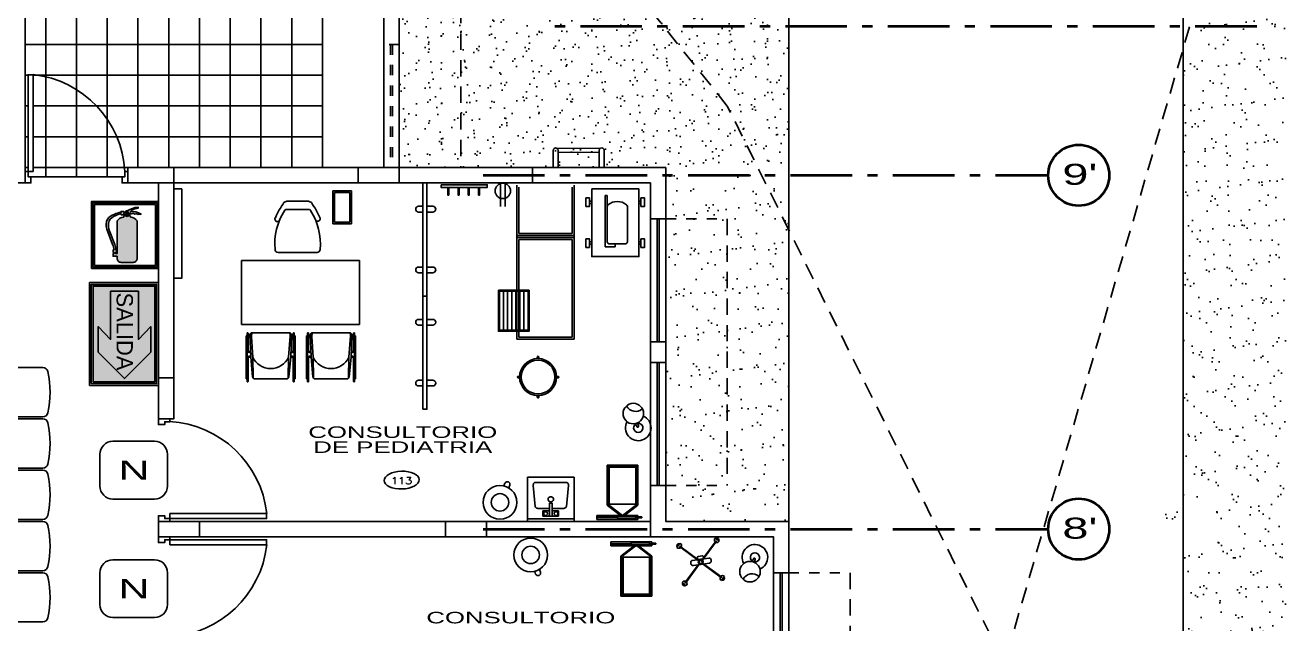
# Model space of a CAD drawing. Header units: millimetres. Extents: x 791 to 2661, y 209 to 602.
# Drawn here: x 1189.63 to 1201.93, y 493.68 to 499.52 of the extents above; entities that cross this region are included whole.
import ezdxf
from ezdxf.enums import TextEntityAlignment as Align

# ---------------------------------------------------------------- set-up
doc = ezdxf.new("R2010")
doc.units = ezdxf.units.MM
doc.header["$LTSCALE"] = 0.1
for name, pattern in [('ACAD_ISO10W100', [18, 12, -3, 0, -3]), ('DASHDOT', [1, 0.5, -0.25, 0, -0.25]), ('DASHED', [0.75, 0.5, -0.25]), ('DASHED2', [9.525, 6.35, -3.175]), ('HIDDEN', [9.525, 6.35, -3.175]), ('HIDDEN2', [4.7625, 3.175, -1.5875]), ('TRAZOS2', [0.375, 0.25, -0.125])]:
    doc.linetypes.add(name, pattern=pattern)
for name, color, linetype in [('01', 1, 'Continuous'), ('02', 8, 'Continuous'), ('06', 1, 'Continuous'), ('1TEXTO-05', 5, 'Continuous'), ('BRIGADAS', 8, 'TRAZOS2'), ('COLUMNAS', 1, 'Continuous'), ('Equipamiento', 1, 'Continuous'), ('LINEAS', 3, 'HIDDEN2'), ('MARCO_FONDO_NEGRO', 7, 'Continuous'), ('Muebles proyeccion', 1, 'DASHED'), ('N-AMB', 2, 'Continuous'), ('Pisos', 253, 'Continuous'), ('PLANTAS', 85, 'Continuous'), ('Proyecciones', 9, 'HIDDEN'), ('Puertas', 1, 'Continuous'), ('Sanitarios', 1, 'Continuous'), ('SEÑAL_FONDO_FIGURAS', 254, 'Continuous'), ('SEÑAL_FONDO_NEGRO', 7, 'Continuous'), ('SEÑAL_FONDO_VERDE', 86, 'Continuous'), ('SEÑALES', 1, 'Continuous'), ('señalizacion', 1, 'Continuous'), ('Ventana alta', 1, 'DASHED2')]:
    doc.layers.add(name, color=color, linetype=linetype)
doc.layers.add('1LINEA-02', color=1, linetype='Continuous', lineweight=15)
doc.layers.add('EJES', color=1, linetype='DASHDOT', lineweight=40)
doc.styles.add('0', font='romans.SHX', dxfattribs={"width": 1.5})
doc.styles.add('franklin gothic medium', font='framd.ttf')
doc.styles.add('ROMANS', font='', dxfattribs={"oblique": 1, "height": 0.075})
doc.styles.get('ROMANS').set_extended_font_data('Arial')

# ---------------------------------------------------------------- blocks, each defined once
blk = doc.blocks.new('A$C381B24D8')
at = {"layer": 'Puertas'}
blk.add_lwpolyline([(0.07, 0.1), (0.07, 0.95), (0.025, 0.95), (0.025, 0.1)], close=True, dxfattribs=at)
for points in [[(0, 0.1), (0.025, 0.1), (0.025, 0.055), (0.05, 0.055), (0.05, 0), (0, 0)], [(0.9, 0.1), (0.875, 0.1), (0.875, 0.055), (0.85, 0.055), (0.85, 0), (0.9, 0)]]:
    blk.add_lwpolyline(points, dxfattribs=at)
blk.add_arc((-0.029, 0.05), 0.906, 3.1739, 83.7111, dxfattribs=at)
blk = doc.blocks.new('A$C5FCB44E2')
at = {"layer": 'Sanitarios'}
for p, q in [((0, 0.457, -0.102), (0, 0.457)), ((0, 0.457, -0.102), (0, 0.457)), ((0, 0, -0.102), (0, 0.457, -0.102)), ((0, 0.457, -0.102), (0.127, 0.457, -0.102)), ((0, 0), (0, 0.457)), ((0, 0.457), (0.127, 0.457)), ((0.025, 0.457, 0.051), (0.025, 0, 0.051)), ((0.127, 0.457, -0.102), (0.127, 0.457)), ((0.127, 0.457, -0.102), (0.127, 0.457)), ((0.127, 0.457, -0.102), (0.432, 0.457, -0.102)), ((0.127, 0.457), (0.432, 0.457)), ((0.13, 0.368), (0.134, 0.373)), ((0.134, 0.373), (0.14, 0.377)), ((0.14, 0.377), (0.146, 0.38)), ((0.146, 0.38), (0.147, 0.38)), ((0.147, 0.38), (0.351, 0.4)), ((0.351, 0.4), (0.357, 0.401)), ((0.357, 0.401), (0.364, 0.399)), ((0.364, 0.399), (0.37, 0.397)), ((0.37, 0.397), (0.375, 0.392)), ((0.375, 0.392), (0.378, 0.387)), ((0.378, 0.387), (0.38, 0.38)), ((0.38, 0.38), (0.381, 0.375)), ((0.381, 0.375), (0.381, 0.082)), ((0.432, 0.457, -0.102), (0.432, 0.457)), ((0.432, 0.457, -0.102), (0.432, 0.457)), ((0.432, 0.457, -0.102), (0.432, 0, -0.102)), ((0.432, 0.457), (0.432, 0)), ((0.051, 0.152, 0.051), (0.051, 0.305, 0.051)), ((0.051, 0.305, 0.051), (0.102, 0.305, 0.051)), ((0.064, 0.241, 0.051), (0.051, 0.254, 0.051)), ((0.057, 0.279, 0.051), (0.058, 0.284, 0.051)), ((0.058, 0.274, 0.051), (0.057, 0.279, 0.051)), ((0.058, 0.284, 0.051), (0.06, 0.289, 0.051)), ((0.06, 0.27, 0.051), (0.058, 0.274, 0.051)), ((0.06, 0.289, 0.051), (0.063, 0.293, 0.051)), ((0.063, 0.266, 0.051), (0.06, 0.27, 0.051)), ((0.063, 0.293, 0.051), (0.067, 0.296, 0.051)), ((0.067, 0.263, 0.051), (0.063, 0.266, 0.051)), ((0.067, 0.296, 0.051), (0.071, 0.298, 0.051)), ((0.071, 0.261, 0.051), (0.067, 0.263, 0.051)), ((0.071, 0.298, 0.051), (0.076, 0.298, 0.051)), ((0.076, 0.26, 0.051), (0.071, 0.261, 0.051)), ((0.076, 0.298, 0.051), (0.081, 0.298, 0.051)), ((0.081, 0.261, 0.051), (0.076, 0.26, 0.051)), ((0.076, 0.26, 0.051), (0.076, 0.26, 0.051)), ((0.081, 0.298, 0.051), (0.086, 0.296, 0.051)), ((0.086, 0.263, 0.051), (0.081, 0.261, 0.051)), ((0.086, 0.296, 0.051), (0.09, 0.293, 0.051)), ((0.09, 0.266, 0.051), (0.086, 0.263, 0.051)), ((0.09, 0.293, 0.051), (0.093, 0.289, 0.051)), ((0.093, 0.27, 0.051), (0.09, 0.266, 0.051)), ((0.093, 0.289, 0.051), (0.095, 0.284, 0.051)), ((0.095, 0.274, 0.051), (0.093, 0.27, 0.051)), ((0.095, 0.284, 0.051), (0.095, 0.279, 0.051)), ((0.095, 0.279, 0.051), (0.095, 0.274, 0.051)), ((0.102, 0.305, 0.051), (0.102, 0.241, 0.051)), ((0.127, 0.355), (0.128, 0.362)), ((0.127, 0.241), (0.127, 0.355)), ((0.128, 0.362), (0.13, 0.368)), ((0.194, 0.241, 0.051), (0.198, 0.247, 0.051)), ((0.198, 0.247, 0.051), (0.203, 0.251, 0.051)), ((0.203, 0.251, 0.051), (0.209, 0.253, 0.051)), ((0.209, 0.253, 0.051), (0.216, 0.254, 0.051)), ((0.216, 0.254, 0.051), (0.222, 0.253, 0.051)), ((0.222, 0.253, 0.051), (0.229, 0.251, 0.051)), ((0.229, 0.251, 0.051), (0.234, 0.247, 0.051)), ((0.234, 0.247, 0.051), (0.238, 0.241, 0.051)), ((0.064, 0.216, 0.051), (0.051, 0.203, 0.051)), ((0.102, 0.152, 0.051), (0.051, 0.152, 0.051)), ((0.057, 0.178, 0.051), (0.058, 0.183, 0.051)), ((0.058, 0.173, 0.051), (0.057, 0.178, 0.051)), ((0.058, 0.183, 0.051), (0.06, 0.187, 0.051)), ((0.06, 0.168, 0.051), (0.058, 0.173, 0.051)), ((0.06, 0.187, 0.051), (0.063, 0.191, 0.051)), ((0.063, 0.164, 0.051), (0.06, 0.168, 0.051)), ((0.063, 0.191, 0.051), (0.067, 0.194, 0.051)), ((0.067, 0.161, 0.051), (0.063, 0.164, 0.051)), ((0.064, 0.241, 0.051), (0.178, 0.241, 0.051)), ((0.064, 0.216, 0.051), (0.178, 0.216, 0.051)), ((0.067, 0.194, 0.051), (0.071, 0.196, 0.051)), ((0.071, 0.159, 0.051), (0.067, 0.161, 0.051)), ((0.071, 0.196, 0.051), (0.076, 0.197, 0.051)), ((0.076, 0.159, 0.051), (0.071, 0.159, 0.051)), ((0.076, 0.197, 0.051), (0.081, 0.196, 0.051)), ((0.076, 0.159, 0.051), (0.076, 0.159, 0.051)), ((0.081, 0.159, 0.051), (0.076, 0.159, 0.051)), ((0.081, 0.196, 0.051), (0.086, 0.194, 0.051)), ((0.086, 0.161, 0.051), (0.081, 0.159, 0.051)), ((0.086, 0.194, 0.051), (0.09, 0.191, 0.051)), ((0.09, 0.164, 0.051), (0.086, 0.161, 0.051)), ((0.09, 0.191, 0.051), (0.093, 0.187, 0.051)), ((0.093, 0.168, 0.051), (0.09, 0.164, 0.051)), ((0.093, 0.187, 0.051), (0.095, 0.183, 0.051)), ((0.095, 0.173, 0.051), (0.093, 0.168, 0.051)), ((0.095, 0.183, 0.051), (0.095, 0.178, 0.051)), ((0.095, 0.178, 0.051), (0.095, 0.173, 0.051)), ((0.102, 0.216, 0.051), (0.102, 0.152, 0.051)), ((0.127, 0.102), (0.127, 0.216)), ((0.178, 0.241, 0.051), (0.178, 0.216, 0.051)), ((0.191, 0.235, 0.051), (0.194, 0.241, 0.051)), ((0.191, 0.229, 0.051), (0.191, 0.235, 0.051)), ((0.191, 0.222, 0.051), (0.191, 0.229, 0.051)), ((0.194, 0.216, 0.051), (0.191, 0.222, 0.051)), ((0.198, 0.211, 0.051), (0.194, 0.216, 0.051)), ((0.203, 0.207, 0.051), (0.198, 0.211, 0.051)), ((0.209, 0.204, 0.051), (0.203, 0.207, 0.051)), ((0.216, 0.203, 0.051), (0.209, 0.204, 0.051)), ((0.222, 0.204, 0.051), (0.216, 0.203, 0.051)), ((0.216, 0.203, 0.051), (0.216, 0.203, 0.051)), ((0.229, 0.207, 0.051), (0.222, 0.204, 0.051)), ((0.234, 0.211, 0.051), (0.229, 0.207, 0.051)), ((0.238, 0.216, 0.051), (0.234, 0.211, 0.051)), ((0.238, 0.241, 0.051), (0.24, 0.235, 0.051)), ((0.24, 0.222, 0.051), (0.238, 0.216, 0.051)), ((0.24, 0.235, 0.051), (0.241, 0.229, 0.051)), ((0.241, 0.229, 0.051), (0.24, 0.222, 0.051)), ((0, 0, -0.102), (0, 0)), ((0, 0, -0.102), (0, 0)), ((0.127, 0, -0.102), (0, 0, -0.102)), ((0.127, 0), (0, 0)), ((0.127, 0.1), (0.127, 0.102)), ((0.128, 0.094), (0.127, 0.1)), ((0.127, 0, -0.102), (0.127, 0)), ((0.127, 0, -0.102), (0.127, 0)), ((0.432, 0, -0.102), (0.127, 0, -0.102)), ((0.432, 0), (0.127, 0)), ((0.131, 0.088), (0.128, 0.094)), ((0.136, 0.083), (0.131, 0.088)), ((0.141, 0.079), (0.136, 0.083)), ((0.147, 0.077), (0.141, 0.079)), ((0.351, 0.057), (0.147, 0.077)), ((0.356, 0.056), (0.351, 0.057)), ((0.362, 0.057), (0.356, 0.056)), ((0.368, 0.06), (0.362, 0.057)), ((0.374, 0.064), (0.368, 0.06)), ((0.378, 0.069), (0.374, 0.064)), ((0.38, 0.075), (0.378, 0.069)), ((0.381, 0.082), (0.38, 0.075)), ((0.432, 0, -0.102), (0.432, 0)), ((0.432, 0, -0.102), (0.432, 0))]:
    blk.add_line(p, q, dxfattribs=at)
blk = doc.blocks.new('MA-32')
for p, q in [((-0.008, 0.18), (-0.008, 0.195)), ((0.007, 0.18), (0.007, 0.195)), ((-0.195, 0.007), (-0.18, 0.007)), ((0.18, 0.007), (0.195, 0.007)), ((-0.195, -0.008), (-0.18, -0.008)), ((0.18, -0.008), (0.195, -0.008)), ((-0.008, -0.195), (-0.008, -0.18)), ((0.007, -0.195), (0.007, -0.18))]:
    blk.add_line(p, q)
for radius in [0.18, 0.165]:
    blk.add_circle((0, 0), radius)
for centre, radius, start, end in [((0, 0.195), 0.0075, 358.8979, 181.1021), ((-0.195, 0), 0.0075, 88.8979, 271.1021), ((-0.186, 0.001), 0.01, 5, 90), ((0.195, 0), 0.0075, 268.8979, 91.1021), ((0, -0.195), 0.0075, 178.8979, 1.1021)]:
    blk.add_arc(centre, radius, start, end)
blk = doc.blocks.new('TOM-1')
for p, q in [((-0.013, 0.022), (-0.237, 0.022)), ((-0.013, -0.023), (-0.237, -0.023))]:
    blk.add_line(p, q)
blk.add_circle((-0.085, 0), 0.075)
blk = doc.blocks.new('MC-34')
for p, q in [((-0.025, 0.05), (-0.1, 0.05)), ((-0.025, -0.05), (-0.1, -0.05)), ((-0.025, -0.15), (-0.1, -0.15))]:
    blk.add_line(p, q)
for points in [[(-0.025, 0.15), (-0.1, 0.15), (-0.1, 0.14), (-0.025, 0.14)], [(-0.025, 0.05), (-0.1, 0.05), (-0.1, 0.04), (-0.025, 0.04)], [(-0.025, -0.05), (-0.1, -0.05), (-0.1, -0.06), (-0.025, -0.06)], [(-0.025, -0.15), (-0.1, -0.15), (-0.1, -0.16), (-0.025, -0.16)]]:
    blk.add_lwpolyline(points)
blk.add_lwpolyline([(0, -0.225), (0, 0.225), (-0.025, 0.225), (-0.025, -0.225)], close=True)
blk = doc.blocks.new('MA-12')
for points in [[(0.089, 0.48), (0.172, 0.48), (0.172, 0.516), (0.089, 0.516)], [(0.571, 0.48), (0.488, 0.48), (0.488, 0.516), (0.571, 0.516)], [(0, 0), (0.66, 0), (0.66, 0.46), (0, 0.46)], [(0.119, 0.46), (0.143, 0.46), (0.143, 0.48), (0.119, 0.48)], [(0.541, 0.46), (0.517, 0.46), (0.517, 0.48), (0.541, 0.48)], [(0.089, -0.02), (0.172, -0.02), (0.172, -0.056), (0.089, -0.056)], [(0.119, 0), (0.143, 0), (0.143, -0.02), (0.119, -0.02)], [(0.571, -0.02), (0.488, -0.02), (0.488, -0.056), (0.571, -0.056)], [(0.541, 0), (0.517, 0), (0.517, -0.02), (0.541, -0.02)]]:
    blk.add_lwpolyline(points, close=True)
blk = doc.blocks.new('MC-19')
at = {"layer": 'Equipamiento'}
for p, q in [((0.219, 0.633), (0.219, 0.633)), ((0.219, 0.633), (0.219, 0.633)), ((0.219, 0.633), (0.219, 0.633)), ((0.219, 0.633), (0.219, 0.633)), ((0.219, 0.633), (0.219, 0.633)), ((0.219, 0.633), (0.219, 0.633)), ((0.219, 0.631), (0.219, 0.633)), ((0.219, 0.631), (0.219, 0.253)), ((0.219, 0.627), (0.219, 0.253)), ((-0.281, 0.543), (-0.281, 0.548)), ((-0.281, 0.543), (-0.281, 0.548)), ((-0.281, 0.543), (-0.281, 0.338)), ((-0.281, 0.343), (-0.281, 0.543)), ((-0.2, 0.557), (-0.2, 0.329)), ((-0.2, 0.543), (-0.2, 0.557)), ((-0.2, 0.557), (-0.2, 0.543)), ((-0.2, 0.329), (-0.2, 0.342)), ((0.219, 0.255), (0.219, 0.253)), ((0.219, 0.253), (0.219, 0.253)), ((0.219, 0.253), (0.219, 0.253))]:
    blk.add_line(p, q, dxfattribs=at)
for centre, radius, start, end in [((0.223, -0.12), 0.852, 113.3968, 125.1108), ((0.133, 0.076), 0.589, 84.4739, 123.231), ((-0.109, 0.639), 0.0236, 303.1845, 106.8589), ((0.189, 0.633), 0.03, 360, 90), ((-0.227, 0.54), 0.0546, 137.9119, 172.2735), ((-0.18, 0.552), 0.0202, 119.4922, 164.7641), ((-0.201, 0.356), 0.0819, 192.9593, 215.4027), ((0.213, 0.98), 0.825, 234.3541, 246.1472), ((-0.181, 0.334), 0.0196, 194.7611, 241.3534), ((0.134, 0.815), 0.595, 236.6607, 275.3215), ((-0.107, 0.246), 0.0248, 238.2031, 80.9634), ((0.189, 0.253), 0.03, 270, 0)]:
    blk.add_arc(centre, radius, start, end, dxfattribs=at)
blk = doc.blocks.new('MC-17')
for p, q in [((-0.23, 0.508), (-0.23, 0.515)), ((-0.23, 0.508), (-0.23, 0.509)), ((-0.23, 0.49), (-0.23, 0.509)), ((-0.23, 0.347), (-0.23, 0.508)), ((-0.22, 0.508), (-0.22, 0.515)), ((-0.22, 0.508), (-0.22, 0.509)), ((-0.22, 0.347), (-0.22, 0.509)), ((-0.22, 0.509), (-0.22, 0.347)), ((-0.195, 0.29), (-0.203, 0.498)), ((-0.186, 0.49), (-0.186, 0.5)), ((-0.175, 0.52), (-0.183, 0.52)), ((-0.175, 0.52), (-0.157, 0.52)), ((-0.166, 0.52), (0.17, 0.52)), ((-0.157, 0.52), (-0.157, 0.519)), ((0.175, 0.52), (0.164, 0.52)), ((0.175, 0.52), (0.183, 0.52)), ((0.19, 0.487), (0.19, 0.5)), ((0.195, 0.28), (0.203, 0.498)), ((0.22, 0.508), (0.22, 0.515)), ((0.22, 0.347), (0.22, 0.508)), ((0.23, 0.508), (0.23, 0.515)), ((0.23, 0.347), (0.23, 0.508)), ((-0.24, 0.49), (-0.23, 0.49)), ((-0.24, 0.49), (-0.23, 0.49)), ((-0.24, 0.49), (-0.23, 0.49)), ((-0.24, 0.49), (-0.23, 0.49)), ((-0.24, 0.49), (-0.23, 0.49)), ((-0.24, 0.07), (-0.24, 0.49)), ((-0.24, 0.49), (-0.24, 0.07)), ((-0.23, 0.49), (-0.23, 0.46)), ((-0.186, 0.49), (-0.186, 0.48)), ((-0.186, 0.48), (-0.175, 0.28)), ((0.19, 0.487), (0.175, 0.28)), ((0.23, 0.49), (0.24, 0.49)), ((0.24, 0.07), (0.24, 0.49)), ((-0.23, 0.27), (-0.23, 0.347)), ((-0.23, 0.27), (-0.23, 0.052)), ((-0.22, 0.327), (-0.22, 0.327)), ((-0.22, 0.27), (-0.22, 0.052)), ((-0.22, 0.052), (-0.22, 0.27)), ((-0.197, 0.337), (-0.21, 0.337)), ((-0.197, 0.327), (-0.21, 0.327)), ((-0.195, 0.29), (-0.21, 0.29)), ((-0.21, 0.28), (-0.195, 0.28)), ((-0.21, 0.28), (-0.195, 0.28)), ((-0.195, 0.29), (-0.195, 0.28)), ((-0.176, 0.089), (-0.195, 0.28)), ((-0.175, 0.28), (-0.175, 0.28)), ((-0.17, 0.076), (-0.175, 0.28)), ((0.175, 0.28), (0.17, 0.076)), ((0.176, 0.089), (0.195, 0.28)), ((0.21, 0.29), (0.195, 0.29)), ((0.21, 0.28), (0.195, 0.28)), ((0.195, 0.28), (0.21, 0.28)), ((0.197, 0.337), (0.21, 0.337)), ((0.197, 0.327), (0.21, 0.327)), ((0.22, 0.27), (0.22, 0.253)), ((0.22, 0.07), (0.22, 0.27)), ((0.22, 0.253), (0.22, 0.07)), ((0.23, 0.267), (0.23, 0.364)), ((0.23, 0.29), (0.23, 0.327)), ((0.23, 0.29), (0.23, 0.267)), ((0.23, 0.28), (0.23, 0.29)), ((0.23, 0.28), (0.23, 0.259)), ((0.23, 0.053), (0.23, 0.27)), ((0.23, 0.259), (0.23, 0.045)), ((-0.24, 0.07), (-0.23, 0.07)), ((-0.24, 0.07), (-0.23, 0.07)), ((-0.24, 0.07), (-0.23, 0.07)), ((-0.24, 0.07), (-0.23, 0.07)), ((-0.24, 0.07), (-0.23, 0.07)), ((-0.23, 0.07), (-0.23, 0.1)), ((-0.23, 0.07), (-0.23, 0.052)), ((-0.23, 0.053), (-0.23, 0.045)), ((-0.23, 0.053), (-0.23, 0.052)), ((-0.22, 0.052), (-0.22, 0.055)), ((-0.22, 0.052), (-0.22, 0.049)), ((-0.22, 0.049), (-0.22, 0.045)), ((-0.176, 0.089), (-0.176, 0.089)), ((-0.156, 0.07), (0.156, 0.07)), ((0.22, 0.07), (0.22, 0.053)), ((0.22, 0.053), (0.22, 0.045)), ((0.23, 0.07), (0.24, 0.07)), ((0.23, 0.053), (0.23, 0.045))]:
    blk.add_line(p, q)
for centre in [(-0.225, 0.515), (0.225, 0.515), (-0.225, 0.045), (0.225, 0.045)]:
    blk.add_circle(centre, 0.005)
for centre, radius, start, end in [((-0.183, 0.5), 0.02, 90, 184.7637), ((-0.166, 0.5), 0.02, 90, 180), ((0.17, 0.5), 0.02, 0, 90), ((0.183, 0.5), 0.02, 355.2364, 90), ((-0.21, 0.347), 0.02, 180, 270), ((-0.21, 0.27), 0.02, 90, 180), ((-0.21, 0.347), 0.01, 180, 270), ((-0.21, 0.27), 0.01, 90, 180), ((-0.21, 0.27), 0.01, 90, 180), ((0, 0.364), 0.194, 205.6954, 334.3046), ((0.21, 0.347), 0.01, 270, 0), ((0.21, 0.347), 0.02, 270, 0), ((0.21, 0.27), 0.02, 0, 90), ((0.21, 0.27), 0.01, 0, 90), ((-0.156, 0.09), 0.02, 182.7263, 270), ((0.156, 0.09), 0.02, 270, 357.2737)]:
    blk.add_arc(centre, radius, start, end)
blk = doc.blocks.new('N-5')
at = {"layer": 'Equipamiento'}
blk.add_lwpolyline([(0.049, -0.018), (0.048, -0.019, 0.414214), (0.048, -0.032), (0.067, -0.054), (0.082, -0.041), (0.063, -0.019, 0.414214)], format="xyb", close=True, dxfattribs=at)
blk.add_circle((0.135, -0.127), 0.1, dxfattribs=at)
for centre, radius, start, end in [((0.044, -0.011), 0.125, 350.0665, 266.2743), ((0.044, -0.011), 0.045, 322.2959, 296.373), ((0.155, -0.248), 0.1, 47.2008, 151.3076)]:
    blk.add_arc(centre, radius, start, end, dxfattribs=at)
blk = doc.blocks.new('W-4')
for p, q in [((0.149, -0.015), (-0.251, -0.015)), ((-0.251, -0.015), (-0.251, -0.055)), ((-0.051, -0.035), (-0.251, -0.035)), ((0.149, -0.045), (-0.251, -0.045)), ((0.149, -0.045), (-0.251, -0.045)), ((0.149, -0.055), (-0.251, -0.055)), ((-0.021, -0.055), (-0.151, -0.155)), ((-0.015, -0.063), (-0.141, -0.16)), ((-0.051, -0.045), (-0.051, -0.025)), ((0.129, -0.025), (-0.051, -0.025)), ((0.129, -0.045), (-0.051, -0.045)), ((-0.001, -0.055), (-0.015, -0.063)), ((0.013, -0.063), (-0.001, -0.055)), ((0.139, -0.16), (0.013, -0.063)), ((0.149, -0.155), (0.019, -0.055)), ((0.129, -0.045), (0.129, -0.025)), ((0.129, -0.035), (0.149, -0.035)), ((0.149, -0.055), (0.149, -0.015)), ((0.189, -0.03), (0.149, -0.03)), ((0.189, -0.04), (0.149, -0.04)), ((0.189, -0.03), (0.189, -0.04)), ((-0.151, -0.155), (-0.151, -0.545)), ((-0.141, -0.16), (-0.141, -0.535)), ((0.129, -0.165), (-0.131, -0.165)), ((-0.131, -0.165), (-0.131, -0.525)), ((0.129, -0.525), (0.129, -0.165)), ((0.139, -0.535), (0.139, -0.16)), ((0.149, -0.545), (0.149, -0.155)), ((-0.151, -0.545), (0.149, -0.545)), ((-0.141, -0.535), (0.139, -0.535)), ((-0.131, -0.525), (0.129, -0.525))]:
    blk.add_line(p, q)
blk = doc.blocks.new('D-7')
blk.add_lwpolyline([(-0.222, 0.083), (-0.236, 0.104, 0.414214), (-0.271, 0.111), (-0.271, 0.111, 0.414214), (-0.278, 0.076), (-0.264, 0.055)], format="xyb", close=True)
for radius in [0.165, 0.085]:
    blk.add_circle((-0.151, -0.068), radius)
blk = doc.blocks.new('MA-47')
for p, q in [((-0.1, 0.01), (-0.1, 0.39)), ((-0.06, 0.01), (-0.06, 0.39)), ((-0.02, 0.01), (-0.02, 0.39)), ((0.02, 0.01), (0.02, 0.39)), ((0.06, 0.01), (0.06, 0.39)), ((0.1, 0.01), (0.1, 0.39))]:
    blk.add_line(p, q)
for points in [[(0.15, 0.4), (0.15, 0), (-0.15, 0), (-0.15, 0.4)], [(0.14, 0.39), (0.14, 0.01), (-0.14, 0.01), (-0.14, 0.39)]]:
    blk.add_lwpolyline(points, close=True)
blk = doc.blocks.new('EM-4')
for p, q in [((-0.141, 0.232), (-0.182, 0.203)), ((-0.154, 0.203), (-0.15, 0.206)), ((-0.015, 0.015), (-0.154, 0.203)), ((-0.011, 0.018), (-0.15, 0.206)), ((0.015, 0.015), (0.203, 0.154)), ((0.018, 0.011), (0.206, 0.15)), ((0.232, 0.141), (0.203, 0.182)), ((0.203, 0.154), (0.206, 0.15)), ((-0.023, 0.009), (-0.025, -0.001)), ((-0.001, 0.025), (-0.023, 0.009)), ((0.009, 0.023), (-0.001, 0.025)), ((0.019, 0.009), (0.009, 0.023)), ((0.019, 0.009), (0.025, 0.001)), ((0.023, -0.009), (0.025, 0.001)), ((-0.018, -0.011), (-0.206, -0.15)), ((-0.015, -0.015), (-0.203, -0.154)), ((-0.025, -0.001), (-0.009, -0.023)), ((0.001, -0.025), (-0.009, -0.023)), ((0.001, -0.025), (0.023, -0.009)), ((0.011, -0.018), (0.15, -0.206)), ((0.015, -0.015), (0.154, -0.203)), ((-0.232, -0.141), (-0.203, -0.182)), ((-0.203, -0.154), (-0.206, -0.15)), ((0.141, -0.232), (0.182, -0.203)), ((0.154, -0.203), (0.15, -0.206))]:
    blk.add_line(p, q)
for points in [[(-0.05, -0.027), (-0.04, -0.028, 0.414214), (-0.029, -0.02), (-0.023, 0.02, 0.414214), (-0.032, 0.031), (-0.042, 0.033, 0.414214), (-0.053, 0.024), (-0.059, -0.015, 0.414214)], [(-0.02, -0.102), (-0.011, -0.103, 0.414214), (0.012, -0.086), (0.035, 0.072, 0.414214), (0.018, 0.095), (0.008, 0.096, 0.414214), (-0.015, 0.079), (-0.037, -0.079, 0.414214)]]:
    blk.add_lwpolyline(points, format="xyb", close=True)
blk.add_circle((0, 0), 0.0155)
for centre, radius, start, end in [((-0.158, 0.213), 0.025, 204.8207, 300.6994), ((-0.158, 0.213), 0.02, 50.9829, 201.8628), ((-0.158, 0.213), 0.025, 312.1777, 48.0251), ((0.213, 0.158), 0.025, 114.8207, 210.6994), ((0.213, 0.158), 0.025, 222.1777, 318.0251), ((0.213, 0.158), 0.02, 320.9829, 111.8628), ((-0.213, -0.158), 0.02, 140.9829, 291.8628), ((-0.213, -0.158), 0.025, 42.1777, 138.0251), ((-0.213, -0.158), 0.025, 294.8207, 30.6994), ((0.158, -0.213), 0.025, 132.1777, 228.0251), ((0.158, -0.213), 0.025, 24.8207, 120.6994), ((0.158, -0.213), 0.02, 230.9829, 21.8628)]:
    blk.add_arc(centre, radius, start, end)
blk = doc.blocks.new('A$C3F322D38')
at = {"layer": 'Equipamiento'}
for p, q in [((-0.24, -0.101), (-0.24, -0.071)), ((0.24, -0.101), (0.24, -0.071)), ((-0.24, -0.522), (-0.24, -0.204)), ((0.24, -0.522), (0.24, -0.204))]:
    blk.add_line(p, q, dxfattribs=at)
for centre, radius, start, end in [((0, -0.612), 0.582, 65.6602, 114.3398), ((-0.206, -0.073), 0.0338, 113.59, 175.2776), ((-0.205, -0.101), 0.035, 180, 286.8506), ((0, -0.678), 0.663, 69.0719, 110.9281), ((0, -0.677), 0.667, 69.6205, 110.3795), ((0, -0.592), 0.592, 68.1865, 111.8135), ((0, -0.709), 0.596, 70.4264, 109.5736), ((0, -0.761), 0.656, 72.7234, 107.2766), ((0.205, -0.101), 0.035, 253.1494, 0), ((0.206, -0.073), 0.0338, 4.7224, 66.41), ((-0.18, -0.204), 0.06, 109.1043, 180), ((0.18, -0.204), 0.06, 0, 70.8957), ((-0.19, -0.522), 0.05, 180, 257.776), ((0, 0.332), 0.925, 257.4737, 282.5263), ((0.19, -0.522), 0.05, 282.224, 0)]:
    blk.add_arc(centre, radius, start, end, dxfattribs=at)
blk = doc.blocks.new('A$C4F586106')
at = {"layer": 'SEÑAL_FONDO_FIGURAS'}
h = blk.add_hatch(color=256, dxfattribs=at)
h.paths.add_polyline_path([(1.092, 0.238), (0.029, 0.238), (0.029, 1.85), (1.092, 1.85)])
h.paths.add_polyline_path([(1.063, 1.821), (0.058, 1.821), (0.058, 0.267), (1.063, 0.267)], flags=16)
h.paths.add_polyline_path([(0.807, 1.55), (0.807, 0.438), (0.287, 0.438), (0.287, 1.55)], flags=8)
blk.add_hatch(color=256, dxfattribs=at).paths.add_polyline_path([(0.553, 1.768), (0.126, 1.339), (0.126, 0.925), (0.327, 1.132), (0.327, 0.349), (0.553, 0.349), (0.778, 0.349), (0.778, 1.132), (0.979, 0.925), (0.979, 1.339)])
at = {"layer": 'SEÑAL_FONDO_VERDE'}
h = blk.add_hatch(color=256, dxfattribs=at)
h.paths.add_polyline_path([(0.058, 0.267), (0.058, 1.821), (1.063, 1.821), (1.063, 0.267)])
h.paths.add_polyline_path([(0.327, 0.349), (0.553, 0.349), (0.778, 0.349), (0.778, 1.132), (0.979, 0.925), (0.979, 1.339), (0.553, 1.768), (0.126, 1.339), (0.126, 0.925), (0.327, 1.132)], flags=16)
at = {"layer": 'MARCO_FONDO_NEGRO'}
blk.add_lwpolyline([(1.121, 1.879), (1.121, 0.209), (0, 0.209), (0, 1.879)], close=True, dxfattribs=at)
at = {"layer": 'SEÑAL_FONDO_FIGURAS'}
blk.add_lwpolyline([(1.092, 1.85), (0.029, 1.85), (0.029, 0.238), (1.092, 0.238)], close=True, dxfattribs=at)
at = {"layer": 'SEÑAL_FONDO_NEGRO'}
blk.add_lwpolyline([(1.063, 1.821), (1.063, 0.267), (0.058, 0.267), (0.058, 1.821)], close=True, dxfattribs=at)
at = {"layer": 'SEÑAL_FONDO_VERDE'}
for points in [[(1.063, 1.821), (1.063, 0.267), (0.058, 0.267), (0.058, 1.821)], [(0.553, 0.349), (0.778, 0.349), (0.778, 1.132), (0.979, 0.925), (0.979, 1.339), (0.553, 1.768), (0.126, 1.339), (0.126, 0.925), (0.327, 1.132), (0.327, 0.349)], [(0.553, 0.349), (0.778, 0.349), (0.778, 1.132), (0.979, 0.925), (0.979, 1.339), (0.553, 1.768), (0.126, 1.339), (0.126, 0.925), (0.327, 1.132), (0.327, 0.349)]]:
    blk.add_lwpolyline(points, close=True, dxfattribs=at)
at = {"layer": 'SEÑAL_FONDO_VERDE', "style": 'franklin gothic medium'}
blk.add_text('SALIDA', height=0.2658, rotation=90, dxfattribs=at).set_placement((0.681, 0.372))
blk = doc.blocks.new('A$C039A1BB8')
at = {"layer": 'SEÑAL_FONDO_FIGURAS'}
h = blk.add_hatch(color=7, dxfattribs=at)
h.paths.add_polyline_path([(2.253, -0.048), (-0.062, -0.048), (-0.062, -2.353), (2.253, -2.353)])
h.paths.add_polyline_path([(2.193, -2.293), (-0.002, -2.293), (-0.002, -0.107), (2.193, -0.107)], flags=16)
h.paths.add_polyline_path([(1.533, -2.042, -0.414214), (1.391, -2.185), (0.956, -2.185, -0.414214), (0.813, -2.042), (0.813, -1.968), (0.669, -1.968), (0.669, -1.869), (0.704, -1.869), (0.704, -1.83), (0.672, -1.83), (0.672, -1.733), (0.707, -1.733, 0.083884), (0.652, -1.544), (0.441, -0.988, -0.214308), (0.466, -0.635, -0.167733), (0.703, -0.459, -0.097156), (0.957, -0.386), (0.957, -0.353), (1.054, -0.353), (1.054, -0.386), (1.087, -0.386, -0.303754), (1.174, -0.327, -0.115313), (1.572, -0.203), (1.574, -0.233, 0.177163), (1.283, -0.362, -0.189272), (1.675, -0.451), (1.641, -0.461, 0.309273), (1.607, -0.45), (1.559, -0.464, 0.291679), (1.496, -0.436), (1.45, -0.449, 0.202341), (1.367, -0.432), (1.321, -0.444, 0.390383), (1.269, -0.422, -0.914616), (1.081, -0.439), (1.054, -0.439), (1.054, -0.472), (0.957, -0.472), (0.957, -0.444, 0.074097), (0.745, -0.507, 0.17086), (0.525, -0.694, 0.207162), (0.55, -1.081), (0.73, -1.54, -0.083589), (0.764, -1.733), (0.789, -1.733), (0.789, -1.83), (0.762, -1.83), (0.762, -1.869), (0.813, -1.869), (0.813, -0.694, -0.204768), (1.046, -0.556, 0.117351), (1.081, -0.474, 0.582578), (1.267, -0.477, 0.113638), (1.301, -0.556, -0.204768), (1.533, -0.694)], flags=0)
h.paths.add_polyline_path([(1.192, -0.482), (1.174, -0.393), (1.156, -0.482, -6.735071)], flags=0)
at = {"layer": 'MARCO_FONDO_NEGRO'}
blk.add_lwpolyline([(-0.11, -2.4), (2.3, -2.4), (2.3, 0), (-0.11, 0)], close=True, dxfattribs=at)
at = {"layer": 'SEÑAL_FONDO_FIGURAS'}
for points in [[(-0.062, -2.353), (2.253, -2.353), (2.253, -0.048), (-0.062, -0.048)], [(-0.002, -2.293), (-0.002, -0.107), (2.193, -0.107), (2.193, -2.293)]]:
    blk.add_lwpolyline(points, close=True, dxfattribs=at)
for points in [[(1.081, -0.474, -0.117351), (1.046, -0.556, 0.204768), (0.813, -0.694), (0.813, -1.869), (0.762, -1.869), (0.762, -1.83), (0.789, -1.83), (0.789, -1.733), (0.764, -1.733, 0.083589), (0.73, -1.54), (0.55, -1.081, -0.207162), (0.525, -0.694, -0.17086), (0.745, -0.507, -0.074097), (0.957, -0.444), (0.957, -0.472), (1.054, -0.472), (1.054, -0.439), (1.081, -0.439, 0.914616), (1.269, -0.422, -0.390383), (1.321, -0.444), (1.367, -0.432, -0.202341), (1.45, -0.449), (1.496, -0.436, -0.291679), (1.559, -0.464), (1.607, -0.45, -0.309273), (1.641, -0.461), (1.675, -0.451, 0.189272), (1.283, -0.362, -0.177163), (1.574, -0.233), (1.572, -0.203, 0.115313), (1.174, -0.327, 0.303754), (1.087, -0.386), (1.054, -0.386), (1.054, -0.353), (0.957, -0.353), (0.957, -0.386, 0.097156), (0.703, -0.459, 0.167733), (0.466, -0.635, 0.214308), (0.441, -0.988), (0.652, -1.544, -0.083884), (0.707, -1.733), (0.672, -1.733), (0.672, -1.83), (0.704, -1.83), (0.704, -1.869), (0.669, -1.869), (0.669, -1.968), (0.813, -1.968), (0.813, -2.042, 0.414214), (0.956, -2.185), (1.391, -2.185, 0.414214), (1.533, -2.042), (1.533, -0.694, 0.204768), (1.301, -0.556, -0.113638), (1.267, -0.477, -0.582578)], [(1.174, -0.393), (1.192, -0.482, 6.735071), (1.156, -0.482)]]:
    blk.add_lwpolyline(points, format="xyb", close=True, dxfattribs=at)
blk = doc.blocks.new('A$C4DE02C67')
at = {"layer": 'SEÑALES', "color": 2}
blk.add_lwpolyline([(0.0844, 0), (0.3556, 0, 0.414214), (0.4399, 0.0844), (0.4399, 0.2906, 0.414214), (0.3556, 0.375), (0.0844, 0.375, 0.414214), (0, 0.2906), (0, 0.0844, 0.414214)], format="xyb", close=True, dxfattribs=at)
at = {"layer": 'SEÑALES', "color": 2, "style": 'ROMANS', "width": 1.6}
blk.add_attdef('N', text='', height=0.125, dxfattribs=at).set_placement((0.2219, 0.1875), align=Align.MIDDLE_CENTER)
blk = doc.blocks.new('A$C19FD3893')
at = {"layer": 'SEÑALES', "color": 2}
blk.add_blockref('A$C4DE02C67', (-0.22, -0.375), dxfattribs=at).add_auto_attribs({'N': 'N'})

msp = doc.modelspace()

# ---------------------------------------------------------------- hatches: boundary and pattern name
at = {"layer": 'Pisos', "ltscale": 0.15}
h = msp.add_hatch(dxfattribs=at)
h.set_pattern_fill('_USER', color=256, scale=0.3, style=0, double=1, pattern_type=0)
h.set_pattern_definition([(360, (1192.53137, 498.12913), (7e-17, 0.3), []), (90, (1192.53137, 498.12913), (-0.3, 9e-17), [])])
h.paths.add_polyline_path([(1192.5314, 502.9125), (1191.1314, 502.8984), (1191.1314, 502.5984), (1191.1314, 502.5984), (1191.1314, 502.5681), (1191.1162, 502.5681), (1191.1162, 502.5736), (1191.1071, 502.5736, 0.0117111), (1191.0814, 502.5732), (1191.0814, 502.0272), (1191.103, 502.0272), (1191.103, 502.0135), (1191.1162, 502.0135), (1191.1162, 502.0287), (1191.1314, 502.0287), (1191.1314, 501.9984), (1191.1314, 501.9984), (1191.1314, 501.6484), (1191.1314, 501.6181), (1191.1162, 501.6181), (1191.1162, 501.6236), (1191.1071, 501.6236, 0.0117111), (1191.0814, 501.6232), (1191.0814, 501.0772), (1191.103, 501.0772), (1191.103, 501.0635), (1191.1162, 501.0635), (1191.1162, 501.0787), (1191.1314, 501.0787), (1191.1314, 501.0484), (1191.1314, 500.6984), (1191.1314, 500.6681), (1191.1162, 500.6681), (1191.1162, 500.6736), (1191.1071, 500.6736, 0.0117111), (1191.0814, 500.6732), (1191.0814, 500.1272), (1191.103, 500.1272), (1191.103, 500.1135), (1191.1162, 500.1135), (1191.1162, 500.1287), (1191.1314, 500.1287), (1191.1314, 500.0984), (1191.1314, 500.0484), (1189.6314, 500.0484), (1189.6314, 499.6108), (1192.5314, 499.6108)])
h.paths.add_polyline_path([(1192.5314, 499.6108), (1190.74, 499.6108), (1189.6314, 499.6108), (1189.6314, 498.1291), (1189.6591, 498.1291), (1189.6591, 499.0347), (1189.7091, 499.0347, -0.3556731), (1190.6007, 498.1291), (1190.6314, 498.1291), (1192.5314, 498.1291)])
h.paths.add_polyline_path([(1189.7091, 499.0347), (1189.7091, 498.1291), (1190.6007, 498.1291, 0.3556731)], flags=17)
h.paths.add_polyline_path([(1190.6007, 498.1291), (1189.7091, 498.1291), (1189.7091, 498.0902), (1189.6591, 498.0902), (1189.6591, 498.0402), (1189.6869, 498.0402), (1190.5758, 498.0402), (1190.6036, 498.0402), (1190.6036, 498.0902, 0.0096902)])
at = {"layer": 'PLANTAS'}
h = msp.add_hatch(dxfattribs=at)
h.set_pattern_fill('AR-SAND', color=256, scale=0.005, angle=90, style=0)
h.set_pattern_definition([(127.5, (1186.90496, 470.01126), (-0.2447066, -0.0080002), [0, -0.19304, 0, -0.2159, 0, -0.206375]), (97.5, (1186.90496, 470.01126), (-0.3584126, 0.2247616), [0, -0.10414, 0, -0.17399, 0, -0.066675]), (57.5, (1186.90496, 469.85505), (-0.0007186, 0.3954962), [0, -0.0635, 0, -0.2286, 0, -0.29845]), (47.5, (1186.90496, 469.85505), (-0.1114647, 0.3817782), [0, -0.03175, 0, -0.14986, 0, -0.17145])])
h.paths.add_polyline_path([(1195.1674, 500.7791), (1194.7314, 500.7791), (1194.7314, 501.1972), (1193.2814, 502.5874), (1193.2814, 498.1291), (1196.2608, 499.7308)])
h.paths.add_polyline_path([(1194.7314, 502.7791), (1193.2814, 502.7791), (1193.2814, 502.5874), (1194.7314, 501.1972)])
h.paths.add_polyline_path([(1197.0814, 498.9441), (1197.0814, 500.2308), (1196.2144, 499.7753)])
h.paths.add_polyline_path([(1197.0814, 500.1719), (1197.0814, 500.7791), (1195.1674, 500.7791), (1196.2608, 499.7308)])
h.paths.add_polyline_path([(1197.0814, 498.1291), (1197.0814, 498.9441), (1196.2608, 499.7308), (1193.2814, 498.1291)])
h = msp.add_hatch(dxfattribs=at)
h.set_pattern_fill('AR-SAND', color=256, scale=0.006, style=0)
h.set_pattern_definition([(37.5, (1405.35437, 527.95679), (-0.0096002, 0.29364794), [0, -0.231648, 0, -0.25908, 0, -0.24765]), (7.5, (1405.35437, 527.9568), (0.269714, 0.43009506), [0, -0.124968, 0, -0.208788, 0, -0.08001]), (327.5, (1405.16691, 527.95679), (0.47459542, 0.0008623), [0, -0.0762, 0, -0.27432, 0, -0.35814]), (317.5, (1405.1669, 527.9568), (0.4581339, 0.1337576), [0, -0.0381, 0, -0.179832, 0, -0.20574])])
h.paths.add_polyline_path([(1201.2397, 494.8221), (1201.2397, 494.5034), (1200.7522, 494.5034), (1200.7522, 494.8221)], flags=16)
h.paths.add_polyline_path([(1200.8877, 494.7797), (1201.09, 494.7797), (1201.09, 494.5519), (1200.8877, 494.5519)], flags=8)
h.paths.add_polyline_path([(1200.4314, 500.7791), (1200.9314, 500.7791), (1200.9314, 491.7785), (1201.9314, 491.7785), (1201.9314, 500.7791), (1200.4314, 500.7791)])
h.paths.add_polyline_path([(1200.9314, 489.7791), (1201.9314, 489.7791), (1201.9314, 491.7785), (1200.9314, 491.7785)])
h = msp.add_hatch(dxfattribs=at)
h.set_pattern_fill('AR-SAND', color=256, scale=0.006, style=0)
h.set_pattern_definition([(37.5, (1195.88137, 487.77913), (-0.0096, 0.293648), [0, -0.231648, 0, -0.25908, 0, -0.24765]), (7.5, (1195.88137, 487.77913), (0.269714, 0.430095), [0, -0.124968, 0, -0.208788, 0, -0.08001]), (327.5, (1195.69391, 487.77913), (0.4745954, 0.000862), [0, -0.0762, 0, -0.27432, 0, -0.35814]), (317.5, (1195.6939, 487.77913), (0.458134, 0.133758), [0, -0.0381, 0, -0.179832, 0, -0.20574])])
h.paths.add_polyline_path([(1197.0814, 494.6791), (1197.0814, 496.2758), (1195.8814, 494.6791)])
h.paths.add_polyline_path([(1197.0814, 496.2758), (1197.0814, 498.0541), (1195.8814, 498.0541), (1195.8814, 494.6791)])

# ---------------------------------------------------------------- linework, layer by layer
at = {"layer": '01'}
for p, q in [((1197.0814, 500.7791), (1197.0814, 487.7791)), ((1195.7964, 496.4291), (1195.7964, 497.6291)), ((1195.8164, 496.4291), (1195.8164, 497.6291)), ((1195.7964, 496.2291), (1195.7964, 495.0291)), ((1195.8164, 496.2291), (1195.8164, 495.0291)), ((1196.9964, 492.9791), (1196.9964, 494.1791)), ((1197.0164, 492.9791), (1197.0164, 494.1791))]:
    msp.add_line(p, q, dxfattribs=at)
at = {"layer": '02'}
for p, q in [((1192.5314, 502.9125), (1192.5314, 498.1291)), ((1197.0814, 500.7791), (1197.0814, 494.6791)), ((1200.9314, 500.7791), (1200.9302, 488.6784)), ((1194.7814, 498.1291), (1194.7816, 498.2949)), ((1194.8312, 498.1291), (1194.8314, 498.2945)), ((1195.2316, 498.1291), (1195.2313, 498.2949)), ((1195.2814, 498.1291), (1195.2811, 498.2954)), ((1195.7314, 497.6291), (1195.7314, 496.4291)), ((1195.8814, 496.4291), (1195.8814, 497.6291)), ((1195.7314, 495.0291), (1195.7314, 496.2291)), ((1195.8814, 496.2291), (1195.8814, 495.0291)), ((1196.9314, 494.1791), (1196.9314, 492.9791)), ((1197.0814, 492.9791), (1197.0814, 494.1791))]:
    msp.add_line(p, q, dxfattribs=at)
for centre, start, end in [((1194.8065, 498.2949), 359.08319, 180.91665), ((1195.2562, 498.2954), 359.20585, 181.03931)]:
    msp.add_arc(centre, 0.0249, start, end, dxfattribs=at)
at = {"layer": '06'}
for p, q in [((1193.2814, 503.17), (1193.2814, 498.1291)), ((1189.6314, 502.8833), (1189.6314, 497.9791)), ((1193.1314, 502.9185), (1193.1314, 498.1291)), ((1190.6314, 498.1291), (1190.6314, 497.9791)), ((1193.1314, 498.1291), (1190.6314, 498.1291)), ((1193.1314, 498.1291), (1192.4314, 498.1291)), ((1195.8814, 498.1291), (1193.2814, 498.1291)), ((1195.8814, 498.1291), (1195.8814, 497.6291)), ((1189.6314, 497.9791), (1188.9814, 497.9791)), ((1190.9314, 497.9791), (1190.6314, 497.9791)), ((1190.9314, 495.6791), (1190.9314, 497.9791)), ((1195.7314, 497.9791), (1191.0814, 497.9791)), ((1191.0814, 496.0291), (1191.0814, 497.9791)), ((1191.0814, 497.9791), (1191.0814, 495.6791)), ((1195.7314, 497.9791), (1195.7314, 497.6291)), ((1195.8814, 497.6291), (1195.7314, 497.6291)), ((1195.7314, 496.4291), (1195.7314, 496.2291)), ((1195.7314, 496.4291), (1195.7314, 496.2291)), ((1195.7314, 496.4291), (1195.7314, 496.2291)), ((1195.7314, 496.2291), (1195.7314, 496.4291)), ((1195.8814, 496.4291), (1195.7314, 496.4291)), ((1195.8814, 496.4291), (1195.8814, 496.2291)), ((1195.8814, 496.4291), (1195.8814, 496.2291)), ((1195.8814, 496.4291), (1195.8814, 496.2291)), ((1195.8814, 496.2291), (1195.8814, 496.4291)), ((1195.8814, 496.2291), (1195.7314, 496.2291)), ((1190.9314, 495.6791), (1191.0814, 495.6791)), ((1195.7314, 495.0291), (1195.7314, 494.6791)), ((1195.8814, 495.0291), (1195.7314, 495.0291)), ((1195.8814, 495.0291), (1195.8814, 494.6791)), ((1195.7314, 494.6791), (1190.9314, 494.6791)), ((1190.9314, 494.5291), (1190.9314, 494.6791)), ((1195.8814, 494.6791), (1197.0814, 494.6791)), ((1197.0814, 494.6791), (1197.0814, 494.1791)), ((1196.9314, 494.5291), (1190.9314, 494.5291)), ((1196.9314, 494.5291), (1196.9314, 494.1791)), ((1197.0814, 494.1791), (1196.9314, 494.1791))]:
    msp.add_line(p, q, dxfattribs=at)
at = {"layer": '1LINEA-02'}
for p, q in [((1195.2391, 498.3134), (1194.8231, 498.3134)), ((1195.2314, 498.2756), (1194.8314, 498.2756))]:
    msp.add_line(p, q, dxfattribs=at)
at = {"layer": 'COLUMNAS', "ltscale": 0.15}
for points in [[(1190.6314, 498.1291), (1190.6314, 497.9791), (1191.0814, 497.9791), (1191.0814, 498.1291)], [(1192.8814, 498.1291), (1192.8814, 497.9791), (1193.2814, 497.9791), (1193.2814, 498.1291)], [(1195.8814, 496.4291), (1195.7314, 496.4291), (1195.7314, 496.2291), (1195.8814, 496.2291)], [(1191.0814, 496.0791), (1190.9314, 496.0791), (1190.9314, 495.6791), (1191.0814, 495.6791)], [(1195.7314, 495.0291), (1195.7314, 494.5291), (1196.9314, 494.5291), (1196.9314, 494.1791), (1197.0814, 494.1791), (1197.0814, 494.6791), (1195.8814, 494.6791), (1195.8814, 495.0291)], [(1190.9314, 494.6791), (1190.9314, 494.5291), (1191.3314, 494.5291), (1191.3314, 494.6791)], [(1193.7314, 494.6791), (1193.7314, 494.5291), (1194.1314, 494.5291), (1194.1314, 494.6791)]]:
    msp.add_lwpolyline(points, close=True, dxfattribs=at)
msp.add_lwpolyline([(1195.8814, 498.1291), (1194.5814, 498.1291), (1194.5814, 497.9791), (1195.7314, 497.9791), (1195.7314, 497.6291), (1195.8814, 497.6291), (1195.8814, 498.1291)], dxfattribs=at)
at = {"layer": 'EJES', "linetype": 'ACAD_ISO10W100', "ltscale": 0.5}
for p, q in [((1201.6487, 499.5041), (1194.7876, 499.5041)), ((1194.0987, 498.0541), (1199.6136, 498.0541)), ((1194.0987, 494.6041), (1199.6136, 494.6041))]:
    msp.add_line(p, q, dxfattribs=at)
at = {"layer": 'EJES', "color": 2, "linetype": 'Continuous'}
for centre in [(1199.9112, 498.0541), (1199.9112, 494.6041)]:
    msp.add_circle(centre, 0.2976, dxfattribs=at)
at = {"layer": 'Equipamiento', "lineweight": -2}
for p, q in [((1194.4287, 497.9563), (1194.4287, 496.4563)), ((1194.4487, 497.9363), (1194.4487, 497.4863)), ((1194.9687, 497.4863), (1194.9687, 497.9363)), ((1194.9887, 496.4563), (1194.9887, 497.9563)), ((1192.6343, 497.5815), (1192.6343, 497.9015)), ((1192.8143, 497.9015), (1192.6343, 497.9015)), ((1192.6493, 497.8865), (1192.6493, 497.5965)), ((1192.6493, 497.8865), (1192.7993, 497.8865)), ((1192.7993, 497.8865), (1192.7993, 497.5965)), ((1192.8143, 497.9015), (1192.8143, 497.5815)), ((1195.2904, 497.8576), (1195.3101, 497.8576)), ((1195.2904, 497.3576), (1195.2904, 497.8576)), ((1195.3101, 497.7504), (1195.3101, 497.8576)), ((1193.5116, 497.7515), (1193.4694, 497.7515)), ((1193.4694, 497.6958), (1193.5116, 497.6958)), ((1193.6085, 497.7515), (1193.5506, 497.7515)), ((1193.5506, 497.6958), (1193.6085, 497.6958)), ((1195.3101, 497.4049), (1195.3101, 497.7504)), ((1195.507, 497.4049), (1195.507, 497.7504)), ((1192.8143, 497.5815), (1192.6343, 497.5815)), ((1192.6493, 497.5965), (1192.7993, 497.5965)), ((1194.9887, 497.4663), (1194.4287, 497.4663)), ((1194.4287, 497.4663), (1194.4287, 497.4463)), ((1194.4287, 497.4463), (1194.9887, 497.4463)), ((1194.4487, 497.4863), (1194.9687, 497.4863)), ((1194.4487, 496.4763), (1194.4487, 497.4263)), ((1194.4487, 497.4263), (1194.9687, 497.4263)), ((1194.9687, 497.4263), (1194.9687, 496.4763)), ((1194.9887, 497.4463), (1194.9887, 497.4663)), ((1195.2904, 497.3576), (1195.3889, 497.3576)), ((1195.3298, 497.3852), (1195.4873, 497.3852)), ((1195.3889, 497.3576), (1195.3889, 497.3852)), ((1191.7425, 496.5995), (1191.7425, 497.2245)), ((1192.8925, 497.2245), (1191.7425, 497.2245)), ((1192.8925, 497.2245), (1192.8925, 496.5995)), ((1193.4694, 497.1593), (1193.5116, 497.1593)), ((1193.5116, 497.1036), (1193.4694, 497.1036)), ((1193.5506, 497.1593), (1193.6085, 497.1593)), ((1193.6085, 497.1036), (1193.5506, 497.1036)), ((1191.7425, 496.5995), (1192.8925, 496.5995)), ((1193.5116, 496.6484), (1193.4694, 496.6484)), ((1193.4694, 496.5927), (1193.5116, 496.5927)), ((1193.6085, 496.6484), (1193.5506, 496.6484)), ((1193.5506, 496.5927), (1193.6085, 496.5927)), ((1194.4287, 496.4563), (1194.9887, 496.4563)), ((1194.9687, 496.4763), (1194.4487, 496.4763)), ((1193.4694, 496.0562), (1193.5116, 496.0562)), ((1193.5116, 496.0005), (1193.4694, 496.0005)), ((1193.5506, 496.0562), (1193.6085, 496.0562)), ((1193.6085, 496.0005), (1193.5506, 496.0005))]:
    msp.add_line(p, q, dxfattribs=at)
for points in [[(1191.1589, 497.9209), (1191.1589, 497.0505), (1191.0814, 497.0505), (1191.0814, 497.9209)], [(1193.5116, 496.876), (1193.5116, 497.9791), (1193.5506, 497.9791), (1193.5506, 496.876)], [(1193.5116, 495.7729), (1193.5116, 496.876), (1193.5506, 496.876), (1193.5506, 495.7729)]]:
    msp.add_lwpolyline(points, close=True, dxfattribs=at)
for centre, radius, start, end in [((1195.4086, 497.6559), 0.1427, 50.20818, 129.79182), ((1193.4694, 497.7237), 0.0279, 90, 270), ((1193.6085, 497.7237), 0.0279, 270, 90), ((1195.3298, 497.7504), 0.0197, 129.79182, 180), ((1195.4873, 497.7504), 0.0197, 0, 50.20818), ((1195.3298, 497.4049), 0.0197, 180, 270), ((1195.4873, 497.4049), 0.0197, 270, 0), ((1193.4694, 497.1315), 0.0279, 90, 270), ((1193.6085, 497.1315), 0.0279, 270, 90), ((1193.4694, 496.6205), 0.0279, 90, 270), ((1193.6085, 496.6205), 0.0279, 270, 90), ((1193.4694, 496.0283), 0.0279, 90, 270), ((1193.6085, 496.0283), 0.0279, 270, 90)]:
    msp.add_arc(centre, radius, start, end, dxfattribs=at)
at = {"layer": 'N-AMB', "ltscale": 0.5, "extrusion": (0, 0, -1)}
msp.add_ellipse((1193.3045, 495.0822), major_axis=(-0.1707, -0.0044), ratio=0.5069872, dxfattribs=at)
at = {"layer": 'Pisos', "ltscale": 0.15}
msp.add_line((1190.5758, 498.0402), (1189.6869, 498.0402), dxfattribs=at)
at = {"layer": 'Proyecciones', "ltscale": 0.25}
for p, q in [((1201.9314, 502.7291), (1197.6814, 488.1291)), ((1196.4814, 498.7291), (1193.3314, 502.6699)), ((1193.8814, 500.7291), (1193.8814, 498.1291)), ((1201.9314, 487.7791), (1196.4814, 498.7291)), ((1196.4814, 497.6291), (1196.4814, 495.0291)), ((1197.6814, 494.1791), (1197.6814, 488.1291))]:
    msp.add_line(p, q, dxfattribs=at)
at = {"layer": 'Proyecciones', "ltscale": 0.15}
for p, q in [((1195.8814, 497.6291), (1196.4814, 497.6291)), ((1195.8814, 495.0291), (1196.4814, 495.0291)), ((1197.0814, 494.1791), (1197.6814, 494.1791))]:
    msp.add_line(p, q, dxfattribs=at)
at = {"layer": 'Ventana alta', "linetype": 'DASHED2', "ltscale": 0.15}
for p, q in [((1193.2814, 499.3291), (1193.1314, 499.3291)), ((1193.1964, 499.3291), (1193.1964, 498.1291)), ((1193.2164, 499.3291), (1193.2164, 498.1291)), ((1193.2814, 498.1291), (1193.1314, 498.1291))]:
    msp.add_line(p, q, dxfattribs=at)

# ---------------------------------------------------------------- block references
at = {"layer": 'BRIGADAS', "xscale": 0.599999999999909, "yscale": 0.599999999999909, "zscale": 0.599999999999909, "rotation": 180}
msp.add_blockref('A$C4F586106', (1190.9314, 497.1333), dxfattribs=at)
at = {"layer": 'Equipamiento', "lineweight": -2, "xscale": -1}
for name, p, rotation in [('MC-34', (1193.9146, 497.9611), 270), ('TOM-1', (1194.2916, 497.9862), 270), ('W-4', (1195.4605, 494.6834), 180), ('D-7', (1194.7043, 494.4396), 236.0266051631837), ('N-5', (1196.7895, 494.3536), 19.03518888283665)]:
    msp.add_blockref(name, p, dxfattribs=dict(at, rotation=rotation))
at = {"layer": 'Equipamiento', "lineweight": -2}
for name, p, rotation in [('MA-12', (1195.1589, 497.9216), 270), ('N-5', (1195.6511, 495.5664), 160.9648111171634), ('D-7', (1194.4048, 494.7776), 303.9733948368163)]:
    msp.add_blockref(name, p, dxfattribs=dict(at, rotation=rotation))
at = {"layer": 'Equipamiento', "lineweight": -2, "xscale": -1}
msp.add_blockref('MA-47', (1194.398, 496.5336), dxfattribs=at)
at = {"layer": 'Equipamiento', "lineweight": -2}
for name, p in [('MC-17', (1192.0266, 495.9992)), ('MC-17', (1192.6154, 495.9992)), ('MA-32', (1194.6352, 496.0866)), ('W-4', (1195.5953, 494.4965))]:
    msp.add_blockref(name, p, dxfattribs=at)
at = {"layer": 'Equipamiento', "rotation": 89.99999999999999}
msp.add_blockref('A$C5FCB44E2', (1194.9885, 494.6791), dxfattribs=at)
at = {"layer": 'Equipamiento', "xscale": -1, "rotation": 90}
msp.add_blockref('EM-4', (1196.2227, 494.2847), dxfattribs=at)
at = {"layer": 'LINEAS', "lineweight": -2, "rotation": 270}
msp.add_blockref('MC-19', (1191.8466, 497.5198), dxfattribs=at)
at = {"layer": 'Muebles proyeccion', "rotation": 89.99999999999999}
for p in [(1189.2814, 495.9391), (1189.2814, 495.4391), (1189.2814, 494.9391), (1189.2814, 494.4391), (1189.2814, 493.9391)]:
    msp.add_blockref('A$C3F322D38', p, dxfattribs=at)
at = {"layer": 'Puertas', "yscale": 1.111111111111313}
for p, xscale, zscale, rotation in [((1189.6314, 497.9791), 1.111111111111313, 1.111111111111313, 359.9999987412376), ((1190.9314, 494.6791), -1.111111111111313, 1.111111111111332, 270.0000012587507), ((1190.9314, 494.5291), 1.111111111111313, 1.111111111111313, 269.9999987412492)]:
    msp.add_blockref('A$C381B24D8', p, dxfattribs=dict(at, xscale=xscale, zscale=zscale, rotation=rotation))
at = {"layer": 'señalizacion', "ltscale": 0.15}
for name, p, xscale, yscale, zscale in [('A$C039A1BB8', (1190.3078, 497.7971), 0.2710799999999836, 0.2710799999999836, 0.2710799999999836), ('A$C19FD3893', (1190.6899, 495.4601), 1.5, 1.5, 1.5), ('A$C19FD3893', (1190.6899, 494.305), 1.5, 1.5, 1.5)]:
    msp.add_blockref(name, p, dxfattribs=dict(at, xscale=xscale, yscale=yscale, zscale=zscale))

# ---------------------------------------------------------------- texts
at = {"layer": '1TEXTO-05', "style": 'ROMANS', "width": 1.6}
for s, p in [('CONSULTORIO', (1193.3154, 495.4933)), ('DE PEDIATRIA', (1193.3154, 495.3471)), ('CONSULTORIO', (1194.4672, 493.6853))]:
    msp.add_text(s, height=0.1125, dxfattribs=at).set_placement(p, align=Align.CENTER)
at = {"layer": 'EJES', "color": 3, "style": 'ROMANS', "width": 1.6}
for s, p in [("9'", (1199.9222, 497.9611)), ("8'", (1199.9222, 494.5111))]:
    msp.add_text(s, height=0.2046, dxfattribs=at).set_placement(p, align=Align.CENTER)
at = {"layer": 'N-AMB', "color": 3, "ltscale": 0.5, "style": '0', "width": 1.2}
msp.add_text('113', height=0.06743, dxfattribs=at).set_placement((1193.3039, 495.0769), align=Align.MIDDLE)

doc.saveas('drawing.dxf')
